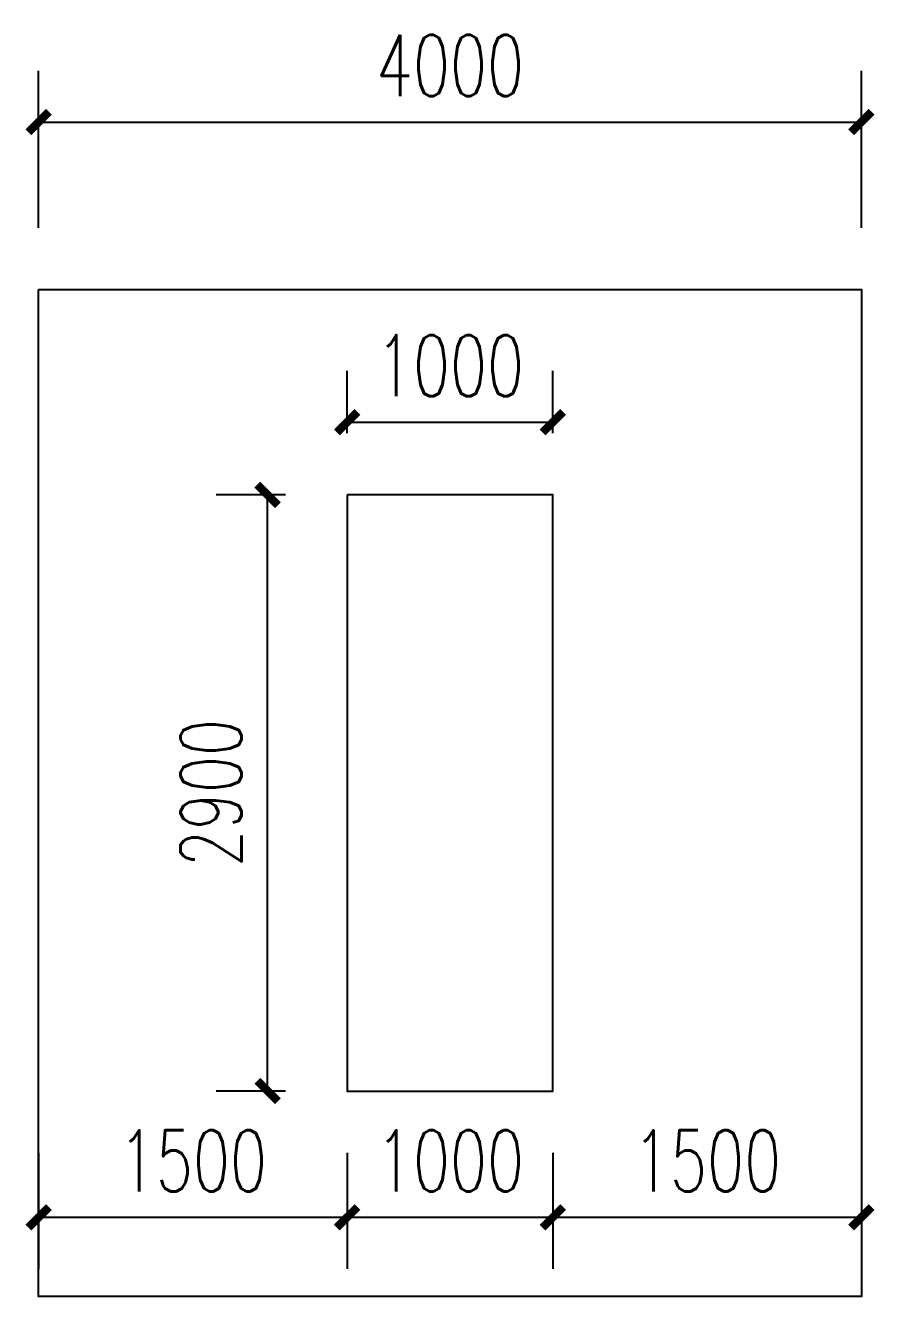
# Model space of a CAD drawing. Extents: x -6243262 to 3079315, y -2914302 to 172723.
# Drawn here: x -2668888 to -2664760, y -752989 to -746805 of the extents above; entities that cross this region are included whole.
import ezdxf

# ---------------------------------------------------------------- set-up
doc = ezdxf.new("R2010")
doc.units = 0
doc.header["$LTSCALE"] = 1000
doc.layers.add('TEL_DIM', color=3, linetype='Continuous')
doc.styles.add('_TCH_DIM_T3', font='SIMPLEX', dxfattribs={"width": 0.705882, "bigfont": 'GBCBIG'})
doc.dimstyles.new('_TCH_ARCH&&100', dxfattribs={"dimtxt": 297.5, "dimasz": 100, "dimexe": 250, "dimexo": 300, "dimgap": 126.25, "dimtad": 1, "dimdec": 0, "dimzin": 0, "dimdsep": 46, "dimtxsty": '_TCH_DIM_T3', "dimblk": 'ARCHTICK', "dimcen": 0.09, "dimclrt": 7, "dimazin": 2, "dimtfac": 1, "dimtdec": 0, "dimtix": 1, "dimtmove": 2, "dimatfit": 3, "dimfxl": 0, "dimtolj": 1, "dimtzin": 0, "dimarcsym": 0})

# ---------------------------------------------------------------- blocks, each defined once
blk = doc.blocks.new('_ArchTick')
at = {"color": 0, "linetype": 'ByBlock', "const_width": 0.4}
blk.add_lwpolyline([(-0.5, -0.5), (0.5, 0.5)], dxfattribs=at)
blk = doc.blocks.new('*D1452')
at = {"layer": 'Defpoints', "color": 0, "transparency": 16777216}
for p in [(-2668824.3, -751988.7), (-2667324.3, -751988.7), (-2667324.3, -752603.1)]:
    blk.add_point(p, dxfattribs=at)
at = {"layer": 'TEL_DIM', "color": 0, "lineweight": -2, "transparency": 16777216}
for p, q in [((-2668824.3, -752288.7), (-2668824.3, -752853.1)), ((-2667324.3, -752288.7), (-2667324.3, -752853.1)), ((-2668824.3, -752603.1), (-2667324.3, -752603.1))]:
    blk.add_line(p, q, dxfattribs=at)
at = {"layer": 'TEL_DIM', "color": 0, "lineweight": -2, "transparency": 16777216, "xscale": 100, "yscale": 100, "zscale": 100, "rotation": 180}
blk.add_blockref('_ArchTick', (-2668824.3, -752603.1), dxfattribs=at)
at = {"layer": 'TEL_DIM', "color": 0, "lineweight": -2, "transparency": 16777216, "xscale": 100, "yscale": 100, "zscale": 100}
blk.add_blockref('_ArchTick', (-2667324.3, -752603.1), dxfattribs=at)
at = {"layer": 'TEL_DIM', "color": 7, "transparency": 16777216, "insert": (-2668074.3, -752328.1), "char_height": 297.5, "attachment_point": 5, "style": '_TCH_DIM_T3'}
blk.add_mtext('\\A1;1500', dxfattribs=at)
blk = doc.blocks.new('*D1453')
at = {"layer": 'Defpoints', "color": 0, "transparency": 16777216}
for p in [(-2667324.3, -751988.7), (-2666324.3, -751988.7), (-2666324.3, -752603.1)]:
    blk.add_point(p, dxfattribs=at)
at = {"layer": 'TEL_DIM', "color": 0, "lineweight": -2, "transparency": 16777216}
for p, q in [((-2667324.3, -752288.7), (-2667324.3, -752853.1)), ((-2666324.3, -752288.7), (-2666324.3, -752853.1)), ((-2667324.3, -752603.1), (-2666324.3, -752603.1))]:
    blk.add_line(p, q, dxfattribs=at)
at = {"layer": 'TEL_DIM', "color": 0, "lineweight": -2, "transparency": 16777216, "xscale": 100, "yscale": 100, "zscale": 100, "rotation": 180}
blk.add_blockref('_ArchTick', (-2667324.3, -752603.1), dxfattribs=at)
at = {"layer": 'TEL_DIM', "color": 0, "lineweight": -2, "transparency": 16777216, "xscale": 100, "yscale": 100, "zscale": 100}
blk.add_blockref('_ArchTick', (-2666324.3, -752603.1), dxfattribs=at)
at = {"layer": 'TEL_DIM', "color": 7, "transparency": 16777216, "insert": (-2666824.3, -752328.1), "char_height": 297.5, "attachment_point": 5, "style": '_TCH_DIM_T3'}
blk.add_mtext('\\A1;1000', dxfattribs=at)
blk = doc.blocks.new('*D1454')
at = {"layer": 'Defpoints', "color": 0, "transparency": 16777216}
for p in [(-2666324.3, -751988.7), (-2664824.3, -751988.7), (-2664824.3, -752603.1)]:
    blk.add_point(p, dxfattribs=at)
at = {"layer": 'TEL_DIM', "color": 0, "lineweight": -2, "transparency": 16777216}
for p, q in [((-2666324.3, -752288.7), (-2666324.3, -752853.1)), ((-2664824.3, -752288.7), (-2664824.3, -752853.1)), ((-2666324.3, -752603.1), (-2664824.3, -752603.1))]:
    blk.add_line(p, q, dxfattribs=at)
at = {"layer": 'TEL_DIM', "color": 0, "lineweight": -2, "transparency": 16777216, "xscale": 100, "yscale": 100, "zscale": 100, "rotation": 180}
blk.add_blockref('_ArchTick', (-2666324.3, -752603.1), dxfattribs=at)
at = {"layer": 'TEL_DIM', "color": 0, "lineweight": -2, "transparency": 16777216, "xscale": 100, "yscale": 100, "zscale": 100}
blk.add_blockref('_ArchTick', (-2664824.3, -752603.1), dxfattribs=at)
at = {"layer": 'TEL_DIM', "color": 7, "transparency": 16777216, "insert": (-2665574.3, -752328.1), "char_height": 297.5, "attachment_point": 5, "style": '_TCH_DIM_T3'}
blk.add_mtext('\\A1;1500', dxfattribs=at)
blk = doc.blocks.new('*D1456')
at = {"layer": 'Defpoints', "color": 0, "transparency": 16777216}
for p in [(-2664824.3, -747274.7), (-2668824.3, -748088.7), (-2664824.3, -748088.7)]:
    blk.add_point(p, dxfattribs=at)
at = {"layer": 'TEL_DIM', "color": 0, "lineweight": -2, "transparency": 16777216}
for p, q in [((-2668824.3, -747788.7), (-2668824.3, -747024.7)), ((-2664824.3, -747788.7), (-2664824.3, -747024.7)), ((-2668824.3, -747274.7), (-2664824.3, -747274.7))]:
    blk.add_line(p, q, dxfattribs=at)
at = {"layer": 'TEL_DIM', "color": 0, "lineweight": -2, "transparency": 16777216, "xscale": 100, "yscale": 100, "zscale": 100, "rotation": 180}
blk.add_blockref('_ArchTick', (-2668824.3, -747274.7), dxfattribs=at)
at = {"layer": 'TEL_DIM', "color": 0, "lineweight": -2, "transparency": 16777216, "xscale": 100, "yscale": 100, "zscale": 100}
blk.add_blockref('_ArchTick', (-2664824.3, -747274.7), dxfattribs=at)
at = {"layer": 'TEL_DIM', "color": 7, "transparency": 16777216, "insert": (-2666824.3, -746999.7), "char_height": 297.5, "attachment_point": 5, "style": '_TCH_DIM_T3'}
blk.add_mtext('\\A1;4000', dxfattribs=at)
blk = doc.blocks.new('*D1457')
at = {"layer": 'Defpoints', "color": 0, "transparency": 16777216}
for p in [(-2666324.3, -748735), (-2667324.3, -749088.7), (-2666324.3, -749088.7)]:
    blk.add_point(p, dxfattribs=at)
at = {"layer": 'TEL_DIM', "color": 0, "lineweight": -2, "transparency": 16777216}
for p, q in [((-2667324.3, -748788.7), (-2667324.3, -748485)), ((-2666324.3, -748788.7), (-2666324.3, -748485)), ((-2667324.3, -748735), (-2666324.3, -748735))]:
    blk.add_line(p, q, dxfattribs=at)
at = {"layer": 'TEL_DIM', "color": 0, "lineweight": -2, "transparency": 16777216, "xscale": 100, "yscale": 100, "zscale": 100, "rotation": 180}
blk.add_blockref('_ArchTick', (-2667324.3, -748735), dxfattribs=at)
at = {"layer": 'TEL_DIM', "color": 0, "lineweight": -2, "transparency": 16777216, "xscale": 100, "yscale": 100, "zscale": 100}
blk.add_blockref('_ArchTick', (-2666324.3, -748735), dxfattribs=at)
at = {"layer": 'TEL_DIM', "color": 7, "transparency": 16777216, "insert": (-2666824.3, -748460), "char_height": 297.5, "attachment_point": 5, "style": '_TCH_DIM_T3'}
blk.add_mtext('\\A1;1000', dxfattribs=at)
blk = doc.blocks.new('*D1458')
at = {"layer": 'Defpoints', "color": 0, "transparency": 16777216}
for p in [(-2667711.2, -749088.7), (-2667324.3, -749088.7), (-2667324.3, -751988.7)]:
    blk.add_point(p, dxfattribs=at)
at = {"layer": 'TEL_DIM', "color": 0, "lineweight": -2, "transparency": 16777216}
for p, q in [((-2667624.3, -749088.7), (-2667961.2, -749088.7)), ((-2667711.2, -751988.7), (-2667711.2, -749088.7)), ((-2667624.3, -751988.7), (-2667961.2, -751988.7))]:
    blk.add_line(p, q, dxfattribs=at)
at = {"layer": 'TEL_DIM', "color": 0, "lineweight": -2, "transparency": 16777216, "xscale": 100, "yscale": 100, "zscale": 100}
for p, rotation in [((-2667711.2, -749088.7), 90), ((-2667711.2, -751988.7), 270)]:
    blk.add_blockref('_ArchTick', p, dxfattribs=dict(at, rotation=rotation))
at = {"layer": 'TEL_DIM', "color": 7, "transparency": 16777216, "insert": (-2667986.2, -750538.7), "char_height": 297.5, "attachment_point": 5, "rotation": 90, "style": '_TCH_DIM_T3'}
blk.add_mtext('\\A1;2900', dxfattribs=at)

msp = doc.modelspace()

# ---------------------------------------------------------------- linework, layer by layer
msp.add_lwpolyline([(-2668824.3, -748088.7), (-2664824.3, -748088.7), (-2664824.3, -752988.7), (-2668824.3, -752988.7)], close=True)
msp.add_lwpolyline([(-2667324.3, -749088.7), (-2667324.3, -751988.7), (-2666324.3, -751988.7), (-2666324.3, -749088.7), (-2667324.3, -749088.7)])

# ---------------------------------------------------------------- dimensions: what is measured, and where the dimension line sits
at = {"layer": 'TEL_DIM'}
for p1, p2, distance, picture, middle in [((-2668824.3, -748088.7), (-2664824.3, -748088.7), 814, '*D1456', (-2666824.3, -746999.7)), ((-2667324.3, -749088.7), (-2666324.3, -749088.7), 353.7, '*D1457', (-2666824.3, -748460)), ((-2667324.3, -751988.7), (-2667324.3, -749088.7), 386.9, '*D1458', (-2667986.2, -750538.7)), ((-2668824.3, -751988.7), (-2667324.3, -751988.7), -614.4, '*D1452', (-2668074.3, -752328.1)), ((-2667324.3, -751988.7), (-2666324.3, -751988.7), -614.4, '*D1453', (-2666824.3, -752328.1)), ((-2666324.3, -751988.7), (-2664824.3, -751988.7), -614.4, '*D1454', (-2665574.3, -752328.1))]:
    dim = msp.add_aligned_dim(p1=p1, p2=p2, distance=distance, dimstyle='_TCH_ARCH&&100', dxfattribs=at)
    dim.commit()
    dim.dimension.update_dxf_attribs({"geometry": picture, "text_midpoint": middle})

doc.saveas('drawing.dxf')
